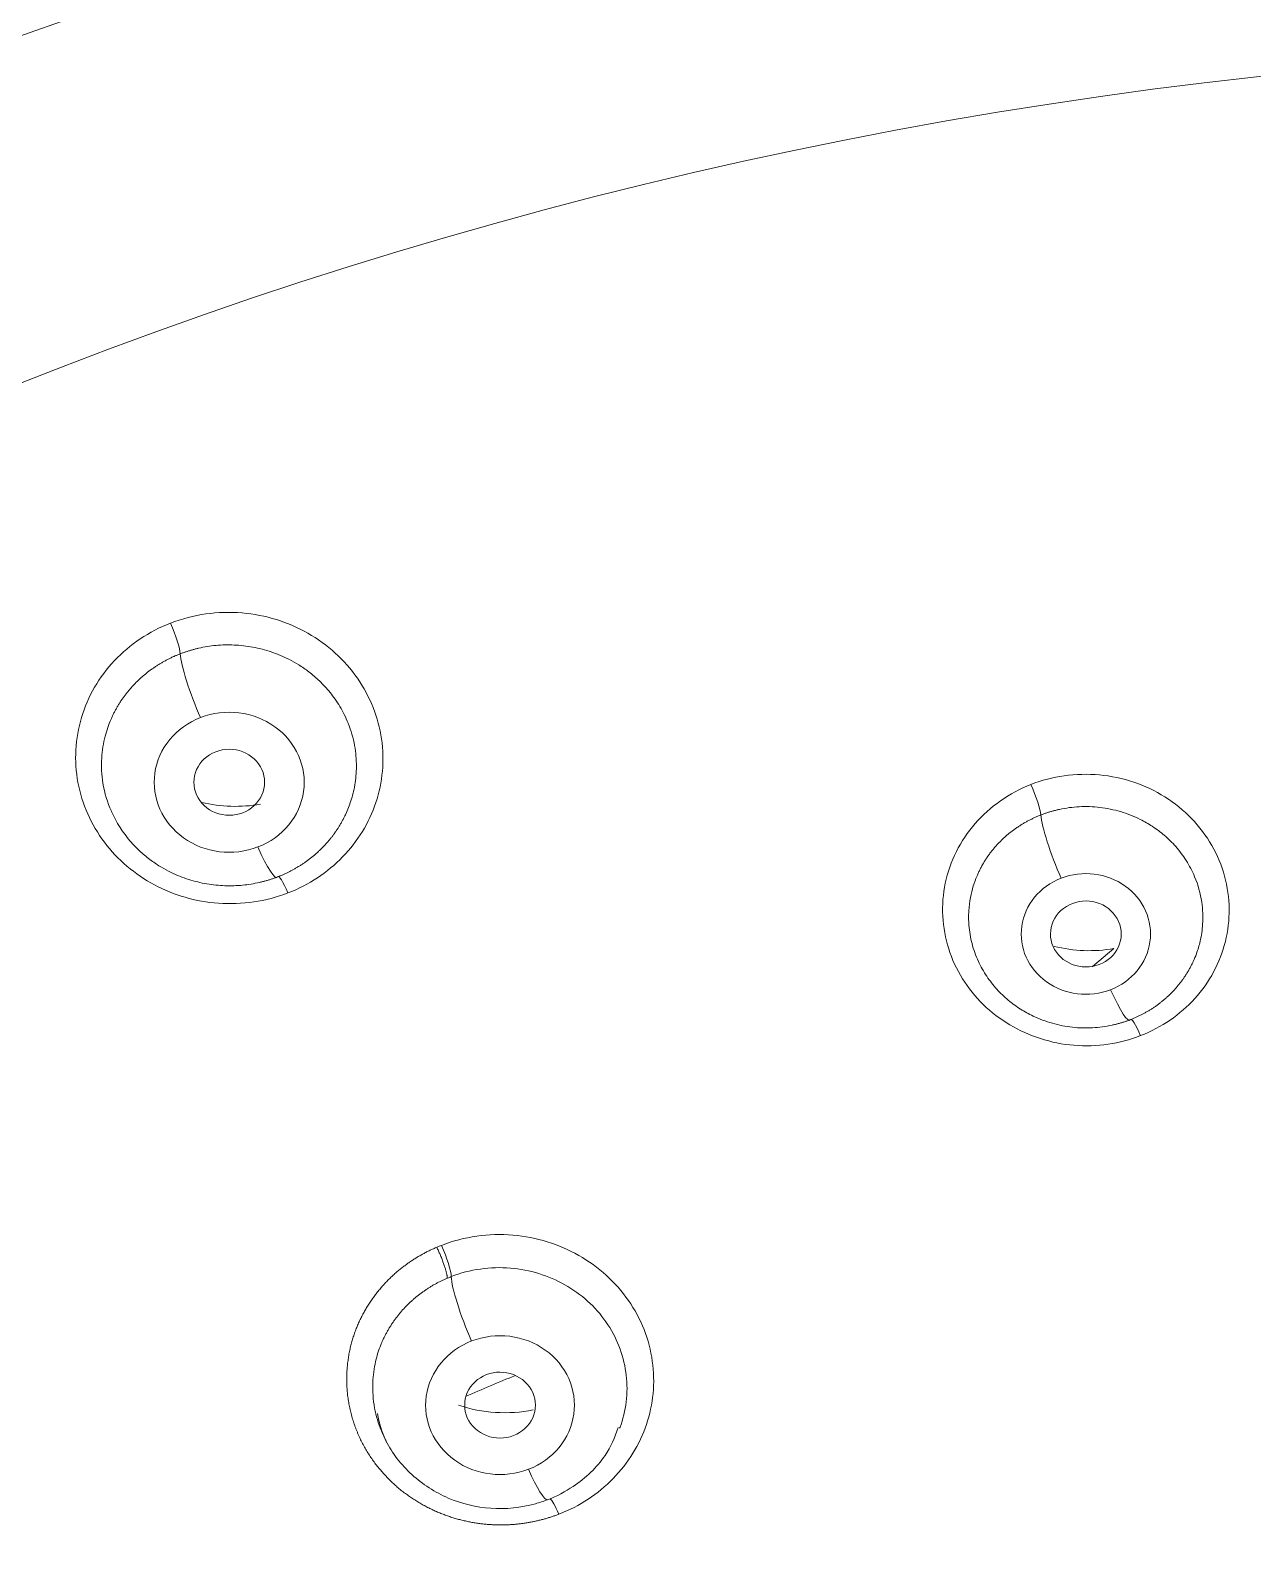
# Model space of a CAD drawing. Extents: x 1797 to 2925, y 0 to 827.
# Drawn here: x 2245.51 to 2259.33, y 583.49 to 600.67 of the extents above; entities that cross this region are included whole.
import ezdxf

# ---------------------------------------------------------------- set-up
doc = ezdxf.new("R2010")
doc.units = 0
doc.header["$LTSCALE"] = 30
doc.header["$MEASUREMENT"] = 0
doc.layers.add('1', color=7, linetype='CONTINUOUS')

msp = doc.modelspace()

# ---------------------------------------------------------------- linework, layer by layer
at = {"layer": '1', "color": 7, "linetype": 'Continuous', "lineweight": 18}
msp.add_line((2257.765, 590.291), (2257.523, 590.088), dxfattribs=at)
for centre, major_axis, ratio, start_param, end_param in [((2265.366, 552.468), (57.67, 0), 0.93358, 5.498085, 8.635877), ((2265.366, 552.451), (57.518, 0), 0.93358, 5.498085, 10.209879), ((2247.094, 593.875), (-0.108, 0.28), 0.137141, 3.532871, 5.002748), ((2256.824, 592.05), (-0.109, 0.279), 0.129165, 3.558307, 5.008035), ((2248.421, 590.824), (0.108, -0.28), 0.137141, 1.864822, 3.242166), ((2258.062, 589.209), (0.108, -0.28), 0.12837, 1.870202, 3.249238), ((2250.158, 586.837), (0.108, -0.28), 0.137141, 0.358191, 1.869619), ((2250.824, 585.338), (1.44, 0), 0.93358, 1.963495, 1.996693), ((2265.366, 554.875), (-35.776, 0), 0.93358, 5.125682, 5.142969), ((2251.484, 583.797), (-0.108, 0.28), 0.137141, 5.014877, 6.021086)]:
    msp.add_ellipse(centre, major_axis=major_axis, ratio=ratio, start_param=start_param, end_param=end_param, dxfattribs=at)
at = {"layer": '1', "color": 7, "linetype": 'Continuous', "lineweight": 13}
for centre, major_axis, ratio, start_param, end_param in [((2265.366, 552.269), (57.048, 0), 0.93358, 5.498085, 10.209879), ((2265.366, 552.292), (-58.2, 0), 0.93358, 4.712392, 5.494288), ((2265.366, 552.249), (56.129, 0), 0.93358, 5.397226, 10.310738), ((2265.366, 552.333), (55.427, 0), 0.93358, 5.397283, 10.31068), ((2265.366, 552.862), (-51, 0), 0.93358, 4.712389, 7.625054), ((2247.438, 593.116), (0.216, -0.56), 0.137141, 3.532871, 5.053195), ((2247.762, 592.17), (0.848, 0), 0.93358, 5.105088, 8.246681), ((2247.762, 592.17), (0.848, 0), 0.93358, 1.963495, 5.105088), ((2257.167, 591.301), (0.216, -0.56), 0.137141, 3.558786, 5.053195), ((2248.086, 591.654), (-0.216, 0.56), 0.137141, 1.911602, 3.242166), ((2257.447, 590.455), (0.731, 0), 0.93358, 5.105088, 8.246681), ((2257.447, 590.455), (0.731, 0), 0.93358, 1.963495, 5.105088), ((2257.727, 590.039), (-0.216, 0.56), 0.137141, 1.911602, 3.249366), ((2250.502, 586.067), (0.216, -0.56), 0.137141, 3.499819, 5.053195), ((2250.824, 585.127), (0.841, 0), 0.93358, 5.105088, 8.246681), ((2250.824, 585.127), (0.841, 0), 0.93358, 1.963495, 5.105088), ((2251.145, 584.617), (-0.216, 0.56), 0.137141, 1.911602, 3.125981)]:
    msp.add_ellipse(centre, major_axis=major_axis, ratio=ratio, start_param=start_param, end_param=end_param, dxfattribs=at)
at = {"layer": '1', "color": 7, "linetype": 'Continuous', "lineweight": 18}
for points, knots in [([(2324.103, 567.902), (2324.088, 567.986), (2323.967, 568.678), (2323.684, 570.135), (2323.151, 572.408), (2322.395, 575.062), (2321.407, 577.92), (2320.211, 580.816), (2318.387, 584.587), (2315.688, 589.115), (2312.467, 593.336), (2309.6, 596.494), (2307.322, 598.735), (2305.027, 600.757), (2302.859, 602.479), (2300.966, 603.853), (2299.401, 604.905), (2298.193, 605.67), (2297.245, 606.244), (2296.322, 606.782), (2295.177, 607.423), (2293.67, 608.216), (2291.351, 609.347), (2288.174, 610.707), (2284.095, 612.141), (2279.565, 613.371), (2274.59, 614.315), (2269.923, 614.806), (2265.687, 614.951), (2261.973, 614.863), (2258.206, 614.549), (2254.201, 613.972), (2250.216, 613.129), (2246.437, 612.059), (2243.392, 611), (2241.003, 610.044), (2239.194, 609.244), (2237.724, 608.543), (2236.42, 607.882), (2235.112, 607.181), (2233.644, 606.345), (2231.831, 605.239), (2229.597, 603.751), (2226.944, 601.781), (2224.021, 599.322), (2220.911, 596.309), (2217.801, 592.769), (2214.939, 588.87), (2212.49, 584.842), (2210.499, 580.847), (2208.927, 576.932), (2207.737, 573.136), (2206.971, 569.945), (2206.646, 568.019), (2206.544, 567.319)], [0, 0, 0, 0, 0.001588, 0.013126, 0.027789, 0.04558, 0.065218, 0.084873, 0.104532, 0.143846, 0.183174, 0.202849, 0.222528, 0.241892, 0.258858, 0.273049, 0.284465, 0.293107, 0.298976, 0.304539, 0.312444, 0.322691, 0.335281, 0.358941, 0.384767, 0.412706, 0.442761, 0.474929, 0.496111, 0.51812, 0.540956, 0.563325, 0.590147, 0.613541, 0.633505, 0.647888, 0.659751, 0.669092, 0.677224, 0.686109, 0.695892, 0.707751, 0.724579, 0.744632, 0.76791, 0.794412, 0.824139, 0.854874, 0.884154, 0.911977, 0.938344, 0.963257, 0.986713, 1, 1, 1, 1]), ([(2206.477, 567.001), (2206.734, 568.705), (2207.436, 572.186), (2208.761, 576.463), (2209.776, 579.02), (2210.497, 580.707), (2210.88, 581.543), (2212.904, 585.674), (2215.365, 589.62), (2218.31, 593.238), (2219.525, 594.658), (2220.151, 595.354), (2222.085, 597.396), (2224.806, 600.002), (2228.533, 602.932), (2230.898, 604.531), (2232.503, 605.56), (2233.319, 606.056), (2237.461, 608.44), (2241.855, 610.444), (2246.457, 611.925), (2248.313, 612.474), (2249.248, 612.728), (2252.071, 613.423), (2255.884, 614.177), (2260.727, 614.681), (2263.645, 614.782), (2265.592, 614.805), (2266.565, 614.794), (2271.428, 614.628), (2276.274, 614.014), (2280.982, 612.857), (2282.851, 612.352), (2283.78, 612.077), (2286.541, 611.191), (2290.16, 609.839), (2294.485, 607.746), (2296.972, 606.316), (2298.604, 605.325), (2299.407, 604.811), (2303.351, 602.149), (2307.014, 599.125), (2310.239, 595.722), (2311.493, 594.331), (2312.101, 593.622), (2313.869, 591.452), (2316.073, 588.451), (2318.424, 584.466), (2319.64, 581.987), (2320.407, 580.317), (2320.768, 579.473), (2322.462, 575.213), (2323.559, 571.324), (2324.199, 567.366), (2324.254, 567.002)], [0, 0, 0, 0, 0.032488, 0.066794, 0.083947, 0.083947, 0.1011, 0.1011, 0.169711, 0.186864, 0.186864, 0.204017, 0.204017, 0.238323, 0.272629, 0.289782, 0.289782, 0.306935, 0.306935, 0.375547, 0.3927, 0.3927, 0.409853, 0.409853, 0.444159, 0.478464, 0.495617, 0.495617, 0.51277, 0.51277, 0.581382, 0.598535, 0.598535, 0.615688, 0.615688, 0.649994, 0.6843, 0.701453, 0.701453, 0.718606, 0.718606, 0.787218, 0.804371, 0.804371, 0.821524, 0.821524, 0.855829, 0.890135, 0.907288, 0.907288, 0.924441, 0.924441, 0.993053, 1, 1, 1, 1]), ([(2246.43, 591.842), (2246.43, 591.841), (2246.458, 591.778), (2246.52, 591.662), (2246.633, 591.51), (2246.754, 591.385), (2246.875, 591.287), (2246.991, 591.21), (2247.131, 591.135), (2247.301, 591.067), (2247.506, 591.017), (2247.711, 590.996), (2247.912, 591.002), (2248.053, 591.025), (2248.14, 591.046), (2248.175, 591.056), (2248.209, 591.066), (2248.243, 591.077), (2248.277, 591.088), (2248.298, 591.096), (2248.309, 591.101)], [0, 0, 0, 0, 0.000956, 0.095767, 0.182476, 0.261097, 0.331645, 0.394133, 0.448577, 0.544724, 0.638332, 0.729419, 0.818004, 0.904107, 0.920356, 0.936498, 0.952534, 0.968463, 0.984285, 1, 1, 1, 1]), ([(2248.309, 591.101), (2248.315, 591.103), (2248.326, 591.107), (2248.343, 591.114), (2248.359, 591.121), (2248.376, 591.128), (2248.392, 591.135), (2248.408, 591.143), (2248.424, 591.151), (2248.441, 591.159), (2248.457, 591.167), (2248.473, 591.175), (2248.488, 591.184), (2248.504, 591.193), (2248.52, 591.202), (2248.536, 591.211), (2248.551, 591.221), (2248.567, 591.23), (2248.582, 591.24), (2248.597, 591.25), (2248.612, 591.261), (2248.627, 591.271), (2248.642, 591.282), (2248.657, 591.293), (2248.671, 591.304), (2248.686, 591.315), (2248.7, 591.326), (2248.714, 591.338), (2248.729, 591.35), (2248.743, 591.362), (2248.756, 591.374), (2248.77, 591.387), (2248.783, 591.4), (2248.797, 591.412), (2248.81, 591.426), (2248.823, 591.439), (2248.836, 591.452), (2248.849, 591.466), (2248.861, 591.48), (2248.873, 591.494), (2248.886, 591.508), (2248.898, 591.522), (2248.909, 591.537), (2248.921, 591.551), (2248.932, 591.565), (2248.938, 591.574), (2248.941, 591.578)], [0, 0, 0, 0, 0.021931, 0.043903, 0.065918, 0.087975, 0.110074, 0.132215, 0.154398, 0.176624, 0.198891, 0.221202, 0.243554, 0.265949, 0.288387, 0.310867, 0.333389, 0.355955, 0.378562, 0.401213, 0.423906, 0.446642, 0.469421, 0.492243, 0.515107, 0.538015, 0.560965, 0.583959, 0.606996, 0.630075, 0.653198, 0.676364, 0.699574, 0.722826, 0.746122, 0.769462, 0.792844, 0.816271, 0.83974, 0.863253, 0.88681, 0.910411, 0.934055, 0.957743, 0.981474, 1, 1, 1, 1]), ([(2256.232, 590.145), (2256.232, 590.145), (2256.259, 590.087), (2256.321, 589.976), (2256.436, 589.829), (2256.565, 589.705), (2256.704, 589.604), (2256.87, 589.513), (2257.066, 589.439), (2257.294, 589.394), (2257.522, 589.388), (2257.683, 589.41), (2257.779, 589.432), (2257.814, 589.441), (2257.849, 589.451), (2257.883, 589.462), (2257.917, 589.473), (2257.939, 589.482), (2257.95, 589.486)], [0, 0, 0, 0, 0.000029, 0.098581, 0.192552, 0.281955, 0.366805, 0.447115, 0.562047, 0.674826, 0.785483, 0.894051, 0.911852, 0.929595, 0.947282, 0.964911, 0.982484, 1, 1, 1, 1]), ([(2257.95, 589.486), (2257.956, 589.488), (2257.967, 589.492), (2257.983, 589.499), (2257.999, 589.506), (2258.015, 589.513), (2258.031, 589.52), (2258.047, 589.528), (2258.063, 589.535), (2258.079, 589.543), (2258.095, 589.552), (2258.11, 589.56), (2258.126, 589.569), (2258.142, 589.578), (2258.157, 589.587), (2258.173, 589.596), (2258.188, 589.606), (2258.203, 589.616), (2258.219, 589.626), (2258.234, 589.636), (2258.249, 589.647), (2258.263, 589.658), (2258.278, 589.669), (2258.293, 589.68), (2258.307, 589.692), (2258.322, 589.704), (2258.336, 589.716), (2258.35, 589.728), (2258.364, 589.74), (2258.378, 589.753), (2258.392, 589.766), (2258.405, 589.779), (2258.418, 589.793), (2258.432, 589.806), (2258.445, 589.82), (2258.457, 589.834), (2258.47, 589.849), (2258.482, 589.863), (2258.495, 589.878), (2258.507, 589.893), (2258.519, 589.908), (2258.53, 589.924), (2258.542, 589.939), (2258.55, 589.951), (2258.554, 589.957), (2258.555, 589.959)], [0, 0, 0, 0, 0.022035, 0.04415, 0.066344, 0.088618, 0.110972, 0.133405, 0.155918, 0.178511, 0.201183, 0.223935, 0.246768, 0.26968, 0.292672, 0.315744, 0.338897, 0.362129, 0.385442, 0.408835, 0.432308, 0.455861, 0.479495, 0.503209, 0.527004, 0.55088, 0.574835, 0.598872, 0.622989, 0.647187, 0.671466, 0.695825, 0.720266, 0.744787, 0.769389, 0.794072, 0.818837, 0.843682, 0.868609, 0.893616, 0.918705, 0.943876, 0.969127, 0.99446, 1, 1, 1, 1]), ([(2249.42, 585.028), (2249.441, 584.942), (2249.478, 584.838), (2249.527, 584.74), (2249.537, 584.722)], [0, 0, 0, 0, 0.812861, 1, 1, 1, 1]), ([(2249.439, 585.033), (2249.457, 584.924), (2249.533, 584.669), (2249.811, 584.321), (2250.228, 584.05), (2250.721, 583.932), (2251.111, 583.972), (2251.316, 584.04), (2251.362, 584.057)], [0, 0, 0, 0, 0.13396, 0.333041, 0.533026, 0.735429, 0.940598, 1, 1, 1, 1]), ([(2251.362, 584.057), (2251.466, 584.098), (2251.709, 584.225), (2252.008, 584.505), (2252.124, 584.76), (2252.159, 584.875)], [0, 0, 0, 0, 0.276136, 0.702165, 1, 1, 1, 1])]:
    msp.add_open_spline(points, degree=3, knots=knots, dxfattribs=at)
at = {"layer": '1', "color": 7, "linetype": 'Continuous', "lineweight": 13}
for points, knots in [([(2325.003, 561.975), (2324.255, 566.343), (2321.332, 575.987), (2312.699, 589.405), (2299.38, 600.661), (2283.137, 607.826), (2265.365, 610.285), (2247.594, 607.826), (2231.351, 600.661), (2218.032, 589.405), (2209.218, 575.705), (2206.288, 565.712), (2205.572, 561.011)], [0, 0, 0, 0, 0.082805, 0.186343, 0.289882, 0.39342, 0.496959, 0.600497, 0.704035, 0.807574, 0.911112, 1, 1, 1, 1]), ([(2307.926, 513.159), (2307.938, 513.17), (2307.978, 513.208), (2308.062, 513.287), (2308.195, 513.413), (2308.376, 513.585), (2308.604, 513.804), (2308.878, 514.072), (2309.198, 514.387), (2309.562, 514.753), (2309.97, 515.169), (2310.418, 515.638), (2310.907, 516.16), (2311.432, 516.737), (2311.993, 517.371), (2312.587, 518.063), (2313.211, 518.815), (2313.862, 519.629), (2314.537, 520.507), (2315.232, 521.45), (2315.944, 522.46), (2316.669, 523.54), (2317.402, 524.691), (2318.138, 525.915), (2318.873, 527.212), (2319.6, 528.586), (2320.316, 530.037), (2321.013, 531.566), (2321.686, 533.174), (2322.328, 534.862), (2322.932, 536.629), (2323.491, 538.477), (2323.997, 540.404), (2324.443, 542.411), (2324.819, 544.495), (2325.119, 546.656), (2325.333, 548.89), (2325.454, 551.195), (2325.473, 553.567), (2325.38, 556.002), (2325.168, 558.496), (2324.825, 561.042), (2324.345, 563.634), (2323.719, 566.266), (2322.939, 568.928), (2321.997, 571.612), (2321.009, 574.008), (2320.026, 576.113), (2319.093, 577.929), (2318.077, 579.737), (2316.976, 581.534), (2315.789, 583.314), (2314.514, 585.075), (2313.152, 586.811), (2311.7, 588.519), (2310.158, 590.192), (2308.526, 591.828), (2306.804, 593.421), (2304.993, 594.966), (2303.093, 596.458), (2301.105, 597.892), (2299.03, 599.263), (2296.869, 600.565), (2294.624, 601.793), (2292.299, 602.941), (2289.894, 604.005), (2287.415, 604.979), (2284.863, 605.857), (2282.243, 606.635), (2279.559, 607.305), (2276.815, 607.864), (2274.017, 608.308), (2271.171, 608.63), (2268.281, 608.828), (2264.867, 608.906), (2260.944, 608.77), (2256.546, 608.314), (2252.195, 607.559), (2247.916, 606.508), (2243.732, 605.164), (2239.665, 603.537), (2235.736, 601.637), (2231.967, 599.472), (2228.381, 597.052), (2224.994, 594.394), (2221.825, 591.51), (2218.891, 588.418), (2216.21, 585.131), (2213.795, 581.67), (2211.658, 578.052), (2209.607, 573.882), (2207.781, 569.125), (2206.342, 563.781), (2205.468, 558.331), (2205.174, 552.827), (2205.457, 547.322), (2206.273, 542.136), (2207.467, 537.531), (2208.794, 533.724), (2210.105, 530.655), (2211.274, 528.289), (2212.472, 526.099), (2213.721, 524.037), (2215.051, 522.064), (2216.135, 520.578), (2216.984, 519.481), (2217.69, 518.607), (2218.365, 517.803), (2219.069, 516.993), (2219.681, 516.316), (2220.181, 515.778), (2220.552, 515.388), (2220.903, 515.024), (2221.236, 514.686), (2221.548, 514.372), (2221.841, 514.083), (2222.112, 513.819), (2222.362, 513.578), (2222.591, 513.36), (2222.736, 513.224), (2222.805, 513.159)], [0, 0, 0, 0, 0.000179, 0.000603, 0.00127, 0.002183, 0.00334, 0.004741, 0.006386, 0.008277, 0.010411, 0.01279, 0.015413, 0.018281, 0.021393, 0.02475, 0.028351, 0.032196, 0.036286, 0.04062, 0.045199, 0.050022, 0.055089, 0.060401, 0.065958, 0.071758, 0.077804, 0.084093, 0.090627, 0.097406, 0.104428, 0.111695, 0.119206, 0.126961, 0.134961, 0.143206, 0.151695, 0.160428, 0.169406, 0.178628, 0.188094, 0.197805, 0.20776, 0.21796, 0.228404, 0.239092, 0.250024, 0.257544, 0.265167, 0.272896, 0.280729, 0.288666, 0.296708, 0.304854, 0.313104, 0.321459, 0.329918, 0.338482, 0.34715, 0.355923, 0.3648, 0.373782, 0.382867, 0.392057, 0.401352, 0.410752, 0.420256, 0.429863, 0.439576, 0.449392, 0.459314, 0.46934, 0.47947, 0.489704, 0.500043, 0.515667, 0.531291, 0.546915, 0.562538, 0.578162, 0.593786, 0.60941, 0.625034, 0.640657, 0.656282, 0.671906, 0.68753, 0.703153, 0.718778, 0.734402, 0.750026, 0.770854, 0.791682, 0.81251, 0.833338, 0.854167, 0.874994, 0.892773, 0.907913, 0.920413, 0.930274, 0.937493, 0.948337, 0.95716, 0.963963, 0.968745, 0.972532, 0.976398, 0.980345, 0.984372, 0.986462, 0.988435, 0.990291, 0.99203, 0.993651, 0.995155, 0.996542, 0.997812, 0.998965, 1, 1, 1, 1]), ([(2223.353, 513.341), (2223.338, 513.355), (2223.291, 513.399), (2223.136, 513.547), (2223.026, 513.651), (2222.747, 513.92), (2222.577, 514.085), (2222.178, 514.478), (2221.948, 514.707), (2221.435, 515.229), (2221.15, 515.523), (2220.529, 516.181), (2220.193, 516.544), (2219.475, 517.344), (2219.093, 517.781), (2218.29, 518.732), (2217.869, 519.247), (2216.998, 520.36), (2216.547, 520.958), (2215.625, 522.241), (2215.153, 522.927), (2214.2, 524.391), (2213.718, 525.169), (2212.757, 526.822), (2212.278, 527.697), (2211.335, 529.546), (2210.872, 530.521), (2209.977, 532.572), (2209.545, 533.649), (2208.731, 535.907), (2208.348, 537.088), (2207.65, 539.553), (2207.336, 540.837), (2206.796, 543.507), (2206.57, 544.892), (2206.23, 547.759), (2206.114, 549.24), (2206.015, 552.291), (2206.031, 553.86), (2206.219, 557.074), (2206.39, 558.719), (2206.911, 562.071), (2207.261, 563.777), (2208.158, 567.23), (2208.706, 568.978), (2210.021, 572.49), (2210.788, 574.255), (2212.561, 577.774), (2213.567, 579.528), (2215.827, 582.992), (2217.082, 584.702), (2219.852, 588.041), (2221.367, 589.669), (2224.661, 592.802), (2226.439, 594.308), (2229.3, 596.442), (2230.286, 597.132), (2232.321, 598.464), (2233.37, 599.107), (2236.61, 600.953), (2238.893, 602.076), (2243.683, 604.062), (2246.189, 604.924), (2251.393, 606.337), (2254.09, 606.888), (2258.246, 607.45), (2259.649, 607.593), (2261.777, 607.738), (2262.49, 607.774), (2263.564, 607.811), (2264.102, 607.825), (2264.732, 607.833), (2265.048, 607.835), (2265.206, 607.836), (2265.285, 607.836), (2265.324, 607.836), (2265.344, 607.836), (2265.354, 607.836), (2265.359, 607.836), (2265.361, 607.836), (2265.362, 607.836), (2265.363, 607.836), (2265.364, 607.836), (2271.184, 607.836), (2282.826, 606.227), (2298.786, 599.183), (2307.511, 591.809), (2314.902, 583.412), (2317.931, 578.702), (2322.393, 568.663), (2323.827, 563.335), (2324.98, 552.52), (2324.698, 547.033), (2322.439, 536.372), (2320.462, 531.198), (2316.357, 524.003), (2314.021, 520.547), (2311.295, 517.36), (2309.394, 515.303), (2308.402, 514.307), (2307.378, 513.342)], [0, 0, 0, 0, 0.015625, 0.015625, 0.03125, 0.03125, 0.046875, 0.046875, 0.0625, 0.0625, 0.078125, 0.078125, 0.09375, 0.09375, 0.109375, 0.109375, 0.125, 0.125, 0.140625, 0.140625, 0.15625, 0.15625, 0.171875, 0.171875, 0.1875, 0.1875, 0.203125, 0.203125, 0.21875, 0.21875, 0.234375, 0.234375, 0.25, 0.25, 0.265625, 0.265625, 0.28125, 0.28125, 0.296875, 0.296875, 0.3125, 0.3125, 0.328125, 0.328125, 0.34375, 0.34375, 0.359375, 0.359375, 0.375, 0.375, 0.390625, 0.390625, 0.40625, 0.40625, 0.421875, 0.421875, 0.429687, 0.429687, 0.4375, 0.4375, 0.453125, 0.453125, 0.46875, 0.46875, 0.484375, 0.484375, 0.492187, 0.492187, 0.496094, 0.496094, 0.498047, 0.499023, 0.499512, 0.499756, 0.499878, 0.499939, 0.499969, 0.499985, 0.499992, 0.499996, 0.499998, 0.499998, 0.5, 0.5, 0.5625, 0.625, 0.6875, 0.6875, 0.75, 0.75, 0.8125, 0.8125, 0.875, 0.875, 0.9375, 0.9375, 0.96875, 0.984375, 0.984375, 1, 1, 1, 1]), ([(2265.365, 606.92), (2265.323, 606.92), (2265.24, 606.92), (2265.114, 606.919), (2264.988, 606.919), (2264.863, 606.918), (2264.737, 606.917), (2264.611, 606.915), (2264.486, 606.914), (2264.36, 606.912), (2264.234, 606.91), (2264.109, 606.907), (2263.983, 606.905), (2263.857, 606.902), (2263.732, 606.898), (2263.606, 606.895), (2263.48, 606.891), (2263.355, 606.887), (2263.229, 606.883), (2263.104, 606.879), (2262.978, 606.874), (2262.852, 606.869), (2262.727, 606.864), (2262.601, 606.859), (2262.475, 606.853), (2262.35, 606.847), (2262.224, 606.841), (2262.099, 606.834), (2261.973, 606.828), (2261.847, 606.821), (2261.722, 606.813), (2261.596, 606.806), (2261.47, 606.798), (2261.345, 606.79), (2261.219, 606.782), (2261.094, 606.773), (2260.644, 606.742), (2259.871, 606.681), (2258.777, 606.575), (2257.685, 606.449), (2256.595, 606.305), (2255.508, 606.141), (2254.425, 605.959), (2253.346, 605.757), (2251.913, 605.464), (2250.133, 605.05), (2248.019, 604.478), (2245.93, 603.832), (2243.868, 603.113), (2241.835, 602.322), (2239.172, 601.174), (2235.929, 599.565), (2232.212, 597.369), (2228.676, 594.914), (2225.722, 592.519), (2223.281, 590.277), (2221.294, 588.26), (2219.109, 585.803), (2216.798, 582.846), (2214.737, 579.744), (2213.116, 576.926), (2211.858, 574.45), (2210.83, 572.129), (2209.997, 569.986), (2209.326, 568.036), (2208.73, 566.051), (2208.159, 563.828), (2207.645, 561.361), (2207.23, 558.648), (2206.985, 556.146), (2206.87, 553.866), (2206.848, 551.818), (2206.909, 549.758), (2207.053, 547.702), (2207.279, 545.657), (2207.587, 543.627), (2207.977, 541.601), (2208.607, 538.926), (2209.596, 535.621), (2210.93, 532.186), (2212.297, 529.25), (2213.6, 526.794), (2214.876, 524.667), (2216.075, 522.85), (2217.158, 521.329), (2218.199, 519.968), (2219.186, 518.756), (2220.023, 517.781), (2220.803, 516.912), (2221.52, 516.142), (2222.262, 515.374), (2222.828, 514.809), (2223.206, 514.439), (2223.387, 514.263), (2223.571, 514.086), (2223.757, 513.908), (2223.945, 513.73), (2224.135, 513.55), (2224.328, 513.37), (2224.523, 513.189), (2224.72, 513.007), (2224.92, 512.824), (2225.122, 512.641), (2225.326, 512.456), (2225.532, 512.271), (2225.741, 512.085), (2225.952, 511.899), (2226.094, 511.774), (2226.165, 511.712)], [0, 0, 0, 0, 0.000892, 0.001785, 0.002677, 0.003569, 0.004462, 0.005354, 0.006246, 0.007138, 0.00803, 0.008923, 0.009815, 0.010707, 0.011599, 0.012491, 0.013384, 0.014276, 0.015169, 0.016061, 0.016953, 0.017846, 0.018739, 0.019631, 0.020524, 0.021417, 0.02231, 0.023203, 0.024097, 0.02499, 0.025884, 0.026777, 0.027671, 0.028565, 0.029459, 0.030354, 0.031248, 0.039059, 0.046868, 0.054679, 0.062496, 0.070311, 0.078122, 0.085931, 0.093744, 0.109373, 0.124991, 0.140601, 0.156239, 0.171854, 0.187489, 0.218707, 0.249974, 0.281106, 0.312458, 0.333209, 0.354021, 0.374951, 0.406022, 0.437441, 0.458146, 0.47896, 0.499936, 0.515411, 0.530971, 0.546637, 0.562432, 0.583123, 0.603936, 0.624924, 0.640415, 0.655981, 0.671643, 0.687423, 0.702962, 0.718542, 0.734186, 0.749915, 0.781006, 0.812398, 0.833188, 0.854003, 0.874891, 0.888786, 0.90267, 0.916556, 0.926936, 0.93739, 0.945051, 0.952809, 0.960666, 0.968624, 0.970466, 0.972324, 0.974198, 0.976087, 0.977992, 0.979913, 0.98185, 0.983802, 0.985771, 0.987756, 0.989756, 0.991773, 0.993806, 0.995854, 0.997919, 1, 1, 1, 1]), ([(2248.941, 591.578), (2248.942, 591.579), (2248.947, 591.585), (2248.955, 591.597), (2248.966, 591.612), (2248.976, 591.628), (2248.987, 591.643), (2248.997, 591.659), (2249.007, 591.675), (2249.017, 591.692), (2249.026, 591.708), (2249.035, 591.725), (2249.045, 591.741), (2249.053, 591.758), (2249.062, 591.775), (2249.071, 591.792), (2249.099, 591.852), (2249.144, 591.966), (2249.188, 592.147), (2249.206, 592.358), (2249.186, 592.595), (2249.12, 592.824), (2249.02, 593.025), (2248.909, 593.184), (2248.789, 593.314), (2248.669, 593.417), (2248.554, 593.497), (2248.414, 593.576), (2248.242, 593.648), (2248.031, 593.703), (2247.821, 593.727), (2247.614, 593.722), (2247.469, 593.699), (2247.381, 593.678), (2247.346, 593.668), (2247.311, 593.658), (2247.277, 593.647), (2247.242, 593.635), (2247.22, 593.627), (2247.208, 593.622)], [0, 0, 0, 0, 0.001166, 0.006455, 0.011755, 0.017064, 0.022383, 0.027711, 0.03305, 0.038398, 0.043756, 0.049124, 0.054501, 0.059889, 0.065286, 0.070693, 0.07611, 0.121866, 0.17485, 0.235079, 0.30257, 0.377337, 0.436982, 0.491318, 0.540328, 0.583998, 0.622316, 0.655274, 0.715523, 0.774212, 0.831337, 0.886894, 0.940881, 0.950692, 0.960519, 0.970364, 0.980225, 0.990104, 1, 1, 1, 1]), ([(2247.208, 593.622), (2247.203, 593.62), (2247.191, 593.616), (2247.174, 593.609), (2247.157, 593.602), (2247.14, 593.594), (2247.123, 593.587), (2247.107, 593.579), (2247.09, 593.571), (2247.073, 593.562), (2247.057, 593.554), (2247.04, 593.545), (2247.024, 593.536), (2247.008, 593.527), (2246.992, 593.518), (2246.976, 593.508), (2246.96, 593.498), (2246.944, 593.488), (2246.928, 593.478), (2246.913, 593.467), (2246.897, 593.457), (2246.882, 593.446), (2246.866, 593.434), (2246.851, 593.423), (2246.836, 593.412), (2246.822, 593.4), (2246.807, 593.388), (2246.792, 593.376), (2246.778, 593.363), (2246.764, 593.351), (2246.75, 593.338), (2246.736, 593.325), (2246.722, 593.311), (2246.708, 593.298), (2246.695, 593.284), (2246.682, 593.271), (2246.669, 593.257), (2246.656, 593.242), (2246.643, 593.228), (2246.631, 593.213), (2246.618, 593.198), (2246.606, 593.183), (2246.594, 593.168), (2246.583, 593.153), (2246.571, 593.137), (2246.56, 593.122), (2246.549, 593.106), (2246.538, 593.09), (2246.527, 593.073), (2246.517, 593.057), (2246.507, 593.04), (2246.497, 593.024), (2246.487, 593.007), (2246.478, 592.99), (2246.468, 592.972), (2246.459, 592.955), (2246.451, 592.938), (2246.442, 592.92), (2246.434, 592.902), (2246.401, 592.827), (2246.349, 592.678), (2246.31, 592.433), (2246.325, 592.144), (2246.385, 591.943), (2246.43, 591.842)], [0, 0, 0, 0, 0.008195, 0.016407, 0.024634, 0.032878, 0.041137, 0.049413, 0.057705, 0.066013, 0.074337, 0.082678, 0.091034, 0.099407, 0.107795, 0.1162, 0.124621, 0.133058, 0.141511, 0.14998, 0.158466, 0.166967, 0.175485, 0.184018, 0.192568, 0.201134, 0.209716, 0.218314, 0.226928, 0.235558, 0.244204, 0.252867, 0.261545, 0.27024, 0.278951, 0.287677, 0.29642, 0.305179, 0.313954, 0.322745, 0.331552, 0.340375, 0.349214, 0.358069, 0.366941, 0.375828, 0.384731, 0.39365, 0.402586, 0.411537, 0.420505, 0.429488, 0.438487, 0.447503, 0.456534, 0.465581, 0.474645, 0.483724, 0.492819, 0.50193, 0.597098, 0.712049, 0.846704, 1, 1, 1, 1]), ([(2258.555, 589.959), (2258.558, 589.963), (2258.565, 589.972), (2258.575, 589.987), (2258.585, 590.004), (2258.595, 590.021), (2258.606, 590.038), (2258.615, 590.055), (2258.625, 590.072), (2258.634, 590.09), (2258.643, 590.107), (2258.652, 590.125), (2258.671, 590.166), (2258.705, 590.247), (2258.747, 590.388), (2258.775, 590.584), (2258.765, 590.832), (2258.697, 591.076), (2258.588, 591.285), (2258.47, 591.442), (2258.34, 591.57), (2258.204, 591.672), (2258.04, 591.766), (2257.842, 591.844), (2257.608, 591.892), (2257.374, 591.9), (2257.209, 591.878), (2257.112, 591.855), (2257.076, 591.846), (2257.041, 591.836), (2257.007, 591.825), (2256.972, 591.813), (2256.949, 591.805), (2256.938, 591.8)], [0, 0, 0, 0, 0.004719, 0.010773, 0.016845, 0.022938, 0.029049, 0.035181, 0.041331, 0.047501, 0.05369, 0.059899, 0.066127, 0.096159, 0.142094, 0.203948, 0.281738, 0.37548, 0.440018, 0.500203, 0.556018, 0.607453, 0.654496, 0.726583, 0.797305, 0.866656, 0.934632, 0.945453, 0.956303, 0.967183, 0.978093, 0.989032, 1, 1, 1, 1]), ([(2256.938, 591.8), (2256.932, 591.798), (2256.921, 591.793), (2256.903, 591.786), (2256.886, 591.779), (2256.869, 591.771), (2256.852, 591.763), (2256.835, 591.755), (2256.817, 591.746), (2256.8, 591.738), (2256.784, 591.729), (2256.767, 591.719), (2256.75, 591.71), (2256.733, 591.7), (2256.717, 591.69), (2256.7, 591.679), (2256.684, 591.669), (2256.668, 591.658), (2256.652, 591.647), (2256.636, 591.635), (2256.62, 591.623), (2256.604, 591.611), (2256.588, 591.599), (2256.573, 591.587), (2256.558, 591.574), (2256.543, 591.561), (2256.528, 591.547), (2256.513, 591.534), (2256.498, 591.52), (2256.484, 591.506), (2256.47, 591.491), (2256.456, 591.477), (2256.442, 591.462), (2256.428, 591.446), (2256.415, 591.431), (2256.401, 591.415), (2256.388, 591.399), (2256.376, 591.383), (2256.363, 591.367), (2256.351, 591.35), (2256.339, 591.333), (2256.327, 591.316), (2256.316, 591.298), (2256.304, 591.281), (2256.293, 591.263), (2256.283, 591.245), (2256.272, 591.226), (2256.262, 591.208), (2256.253, 591.189), (2256.243, 591.17), (2256.234, 591.151), (2256.225, 591.131), (2256.203, 591.081), (2256.171, 590.994), (2256.138, 590.862), (2256.12, 590.713), (2256.121, 590.538), (2256.154, 590.344), (2256.202, 590.21), (2256.232, 590.145)], [0, 0, 0, 0, 0.008972, 0.017979, 0.02702, 0.036095, 0.045204, 0.054348, 0.063526, 0.072739, 0.081986, 0.091267, 0.100582, 0.109932, 0.119316, 0.128734, 0.138186, 0.147673, 0.157194, 0.166749, 0.176339, 0.185962, 0.19562, 0.205312, 0.215039, 0.224799, 0.234594, 0.244423, 0.254286, 0.264183, 0.274115, 0.28408, 0.29408, 0.304114, 0.314182, 0.324284, 0.33442, 0.344591, 0.354795, 0.365033, 0.375306, 0.385612, 0.395953, 0.406327, 0.416736, 0.427178, 0.437655, 0.448165, 0.45871, 0.469288, 0.4799, 0.490546, 0.501226, 0.562054, 0.630035, 0.705154, 0.787393, 0.893762, 1, 1, 1, 1]), ([(2250.109, 586.913), (2250.103, 586.91), (2250.09, 586.904), (2250.071, 586.896), (2250.052, 586.887), (2250.032, 586.878), (2250.013, 586.868), (2249.994, 586.859), (2249.975, 586.849), (2249.955, 586.838), (2249.936, 586.828), (2249.917, 586.817), (2249.898, 586.806), (2249.879, 586.794), (2249.859, 586.782), (2249.84, 586.77), (2249.821, 586.757), (2249.802, 586.745), (2249.783, 586.731), (2249.765, 586.718), (2249.746, 586.704), (2249.727, 586.69), (2249.709, 586.675), (2249.69, 586.661), (2249.672, 586.645), (2249.653, 586.63), (2249.635, 586.614), (2249.617, 586.598), (2249.6, 586.581), (2249.582, 586.564), (2249.564, 586.547), (2249.547, 586.53), (2249.53, 586.512), (2249.513, 586.493), (2249.496, 586.475), (2249.479, 586.456), (2249.463, 586.436), (2249.447, 586.417), (2249.431, 586.397), (2249.415, 586.376), (2249.4, 586.356), (2249.384, 586.335), (2249.369, 586.313), (2249.355, 586.292), (2249.34, 586.269), (2249.326, 586.247), (2249.312, 586.224), (2249.299, 586.201), (2249.286, 586.178), (2249.273, 586.154), (2249.261, 586.13), (2249.248, 586.106), (2249.237, 586.081), (2249.225, 586.056), (2249.214, 586.031), (2249.204, 586.005), (2249.194, 585.979), (2249.184, 585.953), (2249.174, 585.926), (2249.165, 585.899), (2249.157, 585.872), (2249.149, 585.845), (2249.141, 585.817), (2249.134, 585.79), (2249.128, 585.761), (2249.122, 585.733), (2249.116, 585.704), (2249.111, 585.675), (2249.107, 585.646), (2249.103, 585.617), (2249.099, 585.588), (2249.096, 585.558), (2249.094, 585.528), (2249.092, 585.498), (2249.091, 585.467), (2249.09, 585.437), (2249.09, 585.406), (2249.091, 585.376), (2249.092, 585.345), (2249.094, 585.314), (2249.096, 585.283), (2249.099, 585.252), (2249.103, 585.22), (2249.108, 585.189), (2249.113, 585.158), (2249.118, 585.126), (2249.125, 585.095), (2249.132, 585.063), (2249.14, 585.032), (2249.148, 585), (2249.157, 584.969), (2249.167, 584.937), (2249.178, 584.906), (2249.189, 584.875), (2249.201, 584.844), (2249.214, 584.812), (2249.227, 584.781), (2249.245, 584.742), (2249.269, 584.694), (2249.299, 584.64), (2249.33, 584.586), (2249.364, 584.535), (2249.399, 584.485), (2249.436, 584.436), (2249.474, 584.39), (2249.514, 584.345), (2249.555, 584.301), (2249.597, 584.26), (2249.64, 584.22), (2249.685, 584.182), (2249.73, 584.145), (2249.776, 584.111), (2249.823, 584.078), (2249.871, 584.047), (2249.919, 584.018), (2249.968, 583.99), (2250.017, 583.965), (2250.067, 583.941), (2250.117, 583.918), (2250.167, 583.898), (2250.217, 583.879), (2250.267, 583.862), (2250.318, 583.846), (2250.368, 583.832), (2250.419, 583.82), (2250.469, 583.809), (2250.519, 583.799), (2250.569, 583.791), (2250.618, 583.785), (2250.667, 583.78), (2250.716, 583.776), (2250.764, 583.774), (2250.812, 583.772), (2250.859, 583.772), (2250.906, 583.774), (2250.952, 583.776), (2250.998, 583.78), (2251.042, 583.784), (2251.087, 583.79), (2251.13, 583.797), (2251.173, 583.804), (2251.215, 583.813), (2251.257, 583.822), (2251.297, 583.832), (2251.337, 583.843), (2251.376, 583.855), (2251.415, 583.867), (2251.452, 583.88), (2251.477, 583.89), (2251.489, 583.894)], [0, 0, 0, 0, 0.003909, 0.007847, 0.011814, 0.01581, 0.019835, 0.023888, 0.027971, 0.032082, 0.036222, 0.04039, 0.044587, 0.048812, 0.053066, 0.057347, 0.061657, 0.065995, 0.07036, 0.074753, 0.079174, 0.083623, 0.088099, 0.092603, 0.097135, 0.101695, 0.106283, 0.110899, 0.115543, 0.120214, 0.124914, 0.129641, 0.134397, 0.139181, 0.143993, 0.148833, 0.153701, 0.158598, 0.163522, 0.168475, 0.173456, 0.178465, 0.183502, 0.188568, 0.193661, 0.198783, 0.203932, 0.20911, 0.214315, 0.219549, 0.224811, 0.230101, 0.235419, 0.240765, 0.246139, 0.251541, 0.256972, 0.26243, 0.267917, 0.273431, 0.278974, 0.284545, 0.290144, 0.295771, 0.301426, 0.307109, 0.312821, 0.31856, 0.324328, 0.330124, 0.335948, 0.3418, 0.34768, 0.353588, 0.359524, 0.365489, 0.371482, 0.377502, 0.383551, 0.389628, 0.395734, 0.401867, 0.408028, 0.414218, 0.420435, 0.426681, 0.432955, 0.439257, 0.445587, 0.451945, 0.458331, 0.464745, 0.471188, 0.477658, 0.484157, 0.490683, 0.497238, 0.50382, 0.515954, 0.527992, 0.539933, 0.551778, 0.563527, 0.575179, 0.586736, 0.598196, 0.60956, 0.620827, 0.631999, 0.643074, 0.654053, 0.664936, 0.675723, 0.686414, 0.697008, 0.707506, 0.717908, 0.728213, 0.738423, 0.748536, 0.758553, 0.768474, 0.778298, 0.788027, 0.797659, 0.807196, 0.816636, 0.825981, 0.835229, 0.84438, 0.853435, 0.862394, 0.871257, 0.880023, 0.888694, 0.897269, 0.905749, 0.914133, 0.922422, 0.930616, 0.938714, 0.946717, 0.954623, 0.962432, 0.970143, 0.977756, 0.98527, 0.992685, 1, 1, 1, 1]), ([(2250.162, 586.934), (2250.153, 586.931), (2250.145, 586.927), (2250.127, 586.92), (2250.118, 586.916), (2250.109, 586.913)], [0, 0, 0, 0, 0.5, 0.5, 1, 1, 1, 1]), ([(2250.272, 586.581), (2250.378, 586.621), (2250.599, 586.679), (2250.938, 586.689), (2251.265, 586.626), (2251.563, 586.498), (2251.823, 586.311), (2252.032, 586.075), (2252.179, 585.8), (2252.258, 585.504), (2252.266, 585.201), (2252.22, 584.989), (2252.182, 584.88), (2252.176, 584.866)], [0, 0, 0, 0, 0.103503, 0.206218, 0.305426, 0.402979, 0.500868, 0.59863, 0.696366, 0.793687, 0.890042, 0.985298, 1, 1, 1, 1]), ([(2250.228, 586.563), (2250.223, 586.561), (2250.212, 586.556), (2250.195, 586.548), (2250.179, 586.541), (2250.162, 586.533), (2250.146, 586.525), (2250.13, 586.517), (2250.113, 586.508), (2250.097, 586.5), (2250.081, 586.491), (2250.065, 586.482), (2250.05, 586.472), (2250.034, 586.463), (2250.018, 586.453), (2250.003, 586.443), (2249.987, 586.433), (2249.972, 586.422), (2249.957, 586.412), (2249.942, 586.401), (2249.927, 586.39), (2249.912, 586.379), (2249.897, 586.367), (2249.883, 586.356), (2249.868, 586.344), (2249.854, 586.332), (2249.84, 586.319), (2249.826, 586.307), (2249.812, 586.294), (2249.798, 586.281), (2249.785, 586.268), (2249.771, 586.255), (2249.758, 586.242), (2249.745, 586.228), (2249.732, 586.214), (2249.719, 586.2), (2249.707, 586.186), (2249.695, 586.171), (2249.682, 586.157), (2249.671, 586.142), (2249.659, 586.127), (2249.647, 586.112), (2249.636, 586.096), (2249.625, 586.081), (2249.614, 586.065), (2249.603, 586.049), (2249.593, 586.033), (2249.582, 586.017), (2249.572, 586), (2249.562, 585.984), (2249.553, 585.967), (2249.543, 585.95), (2249.534, 585.933), (2249.525, 585.916), (2249.517, 585.899), (2249.508, 585.881), (2249.5, 585.863), (2249.492, 585.846), (2249.484, 585.828), (2249.454, 585.755), (2249.408, 585.608), (2249.376, 585.367), (2249.39, 585.167), (2249.415, 585.05), (2249.42, 585.028)], [0, 0, 0, 0, 0.009306, 0.018631, 0.027977, 0.037342, 0.046728, 0.056134, 0.065559, 0.075005, 0.084471, 0.093956, 0.103462, 0.112988, 0.122534, 0.132099, 0.141685, 0.151291, 0.160917, 0.170563, 0.180228, 0.189914, 0.19962, 0.209346, 0.219092, 0.228858, 0.238644, 0.24845, 0.258276, 0.268122, 0.277988, 0.287874, 0.29778, 0.307706, 0.317652, 0.327618, 0.337604, 0.34761, 0.357636, 0.367682, 0.377748, 0.387834, 0.39794, 0.408066, 0.418212, 0.428378, 0.438564, 0.44877, 0.458996, 0.469242, 0.479508, 0.489794, 0.5001, 0.510426, 0.520772, 0.531138, 0.541524, 0.551929, 0.562355, 0.572801, 0.678774, 0.80911, 0.963739, 1, 1, 1, 1])]:
    msp.add_open_spline(points, degree=3, knots=knots, dxfattribs=at)
at = {"layer": '1', "color": 7, "linetype": 'Continuous', "lineweight": 18}
for points in [[(2248.426, 590.919), (2248.546, 590.965), (2248.768, 591.08), (2249.054, 591.317), (2249.279, 591.607), (2249.433, 591.937), (2249.508, 592.294), (2249.498, 592.661), (2249.402, 593.021), (2249.223, 593.354), (2248.971, 593.641), (2248.657, 593.868), (2248.301, 594.022), (2247.913, 594.1), (2247.494, 594.089), (2247.23, 594.02), (2247.1, 593.97)], [(2247.1, 593.97), (2246.976, 593.922), (2246.747, 593.803), (2246.454, 593.555), (2246.227, 593.251), (2246.078, 592.906), (2246.013, 592.538), (2246.038, 592.165), (2246.149, 591.808), (2246.339, 591.485), (2246.597, 591.212), (2246.91, 590.999), (2247.259, 590.857), (2247.637, 590.788), (2248.044, 590.803), (2248.3, 590.87), (2248.426, 590.919)], [(2247.915, 591.825), (2247.819, 591.788), (2247.592, 591.788), (2247.353, 592.012), (2247.353, 592.329), (2247.512, 592.478), (2247.609, 592.515)], [(2247.609, 592.515), (2247.706, 592.553), (2247.932, 592.553), (2248.172, 592.329), (2248.172, 592.012), (2248.012, 591.863), (2247.915, 591.825)], [(2258.064, 589.305), (2258.185, 589.352), (2258.406, 589.469), (2258.691, 589.716), (2258.905, 590.02), (2259.039, 590.366), (2259.083, 590.738), (2259.031, 591.112), (2258.885, 591.463), (2258.653, 591.771), (2258.35, 592.017), (2257.994, 592.186), (2257.603, 592.269), (2257.198, 592.258), (2256.948, 592.193), (2256.826, 592.145)], [(2256.826, 592.145), (2256.702, 592.096), (2256.473, 591.973), (2256.182, 591.712), (2255.968, 591.393), (2255.842, 591.032), (2255.813, 590.654), (2255.881, 590.283), (2256.039, 589.941), (2256.276, 589.647), (2256.579, 589.415), (2256.929, 589.258), (2257.31, 589.181), (2257.705, 589.195), (2257.946, 589.259), (2258.064, 589.305)], [(2247.451, 591.943), (2247.667, 591.891), (2247.896, 591.884), (2248.116, 591.922)], [(2257.523, 590.088), (2257.421, 590.07), (2257.199, 590.112), (2257.012, 590.376), (2257.079, 590.686), (2257.268, 590.803), (2257.371, 590.821)], [(2257.371, 590.821), (2257.473, 590.84), (2257.695, 590.798), (2257.882, 590.534), (2257.814, 590.223), (2257.626, 590.107), (2257.523, 590.088)], [(2257.089, 590.315), (2257.309, 590.26), (2257.542, 590.25), (2257.765, 590.291)], [(2251.489, 583.894), (2251.608, 583.94), (2251.827, 584.054), (2252.113, 584.288), (2252.338, 584.576), (2252.492, 584.903), (2252.568, 585.258), (2252.56, 585.625), (2252.466, 585.986), (2252.287, 586.319), (2252.035, 586.606), (2251.72, 586.833), (2251.364, 586.987), (2250.975, 587.064), (2250.556, 587.053), (2250.292, 586.984), (2250.162, 586.934)], [(2250.977, 584.782), (2250.88, 584.745), (2250.654, 584.745), (2250.414, 584.969), (2250.414, 585.285), (2250.574, 585.435), (2250.67, 585.472)], [(2250.67, 585.472), (2250.767, 585.509), (2250.993, 585.509), (2251.233, 585.285), (2251.233, 584.969), (2251.073, 584.819), (2250.977, 584.782)], [(2250.356, 585.126), (2250.623, 585.035), (2250.92, 585.017), (2251.199, 585.073)]]:
    msp.add_open_spline(points, degree=3, dxfattribs=at)
at = {"layer": '1', "color": 7, "linetype": 'Continuous', "lineweight": 13}
msp.add_rational_spline([(2250.109, 586.912), (2250.178, 586.768), (2250.226, 586.625), (2250.228, 586.563)], [1.15748649923, 0.947487766108, 0.947504501591, 1.15753670568], degree=3, dxfattribs=at)

doc.saveas('drawing.dxf')
